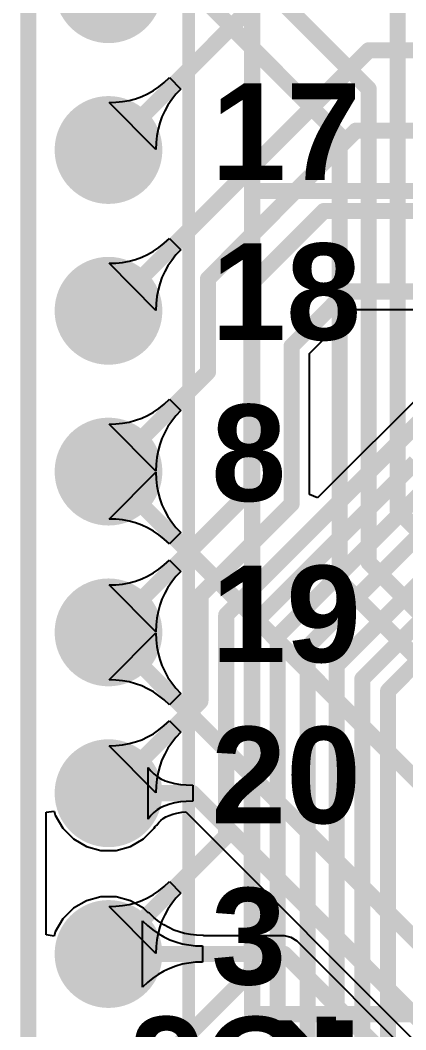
# Model space of a CAD drawing. Header units: millimetres. Extents: x 263 to 304.8, y 57.6 to 115.4.
# Drawn here: x 271.53 to 277.63, y 79.63 to 95.57 of the extents above; entities that cross this region are included whole.
import ezdxf

# ---------------------------------------------------------------- set-up
doc = ezdxf.new("R2010")
doc.units = ezdxf.units.MM
for name, color, linetype in [('BottomLayer', 5, 'Continuous'), ('BottomOverlay', 54, 'Continuous'), ('BottomSolder', 6, 'Continuous'), ('KeepOutLayer', 6, 'Continuous'), ('MultiLayer', 9, 'Continuous'), ('PadHoleLayer', 156, 'Continuous'), ('TopLayer', 1, 'Continuous'), ('TopOverlay', 2, 'Continuous'), ('TopSolder', 216, 'Continuous')]:
    doc.layers.add(name, color=color, linetype=linetype)
doc.styles.add('Arial', font='arialbd.ttf', dxfattribs={"height": 0.2})

# ---------------------------------------------------------------- blocks, each defined once
blk = doc.blocks.new('ST7789V_12P___B_3')
at = {"layer": 'BottomOverlay', "const_width": 0.254}
for points in [[(-13.002, 13.518), (15.998, 13.518)], [(-13.002, 13.518), (-13.002, -12.482)], [(0, 13.518), (0, 9.181)]]:
    blk.add_lwpolyline(points, dxfattribs=at)
at = {"layer": 'BottomOverlay', "const_width": 0.127}
for points in [[(-13.065, 13.518, 1), (-12.938, 13.518, 1)], [(-13.065, 13.518, 1), (-12.938, 13.518, 1)], [(-0.064, 13.518, 1), (0.064, 13.518, 1)]]:
    blk.add_lwpolyline(points, format="xyb", close=True, dxfattribs=at)
blk = doc.blocks.new('HDR1X22_23')
at = {"layer": 'BottomLayer'}
h = blk.add_hatch(color=5, dxfattribs=at)
edge = h.paths.add_edge_path()
edge.add_arc((20.32, 0), 0.75, 0, 360)
h = blk.add_hatch(color=5, dxfattribs=at)
edge = h.paths.add_edge_path()
edge.add_arc((22.86, 0), 0.75, 0, 360)
h = blk.add_hatch(color=5, dxfattribs=at)
edge = h.paths.add_edge_path()
edge.add_arc((25.4, 0), 0.75, 0, 360)
h = blk.add_hatch(color=5, dxfattribs=at)
edge = h.paths.add_edge_path()
edge.add_arc((27.94, 0), 0.75, 0, 360)
h = blk.add_hatch(color=5, dxfattribs=at)
edge = h.paths.add_edge_path()
edge.add_arc((30.48, 0), 0.75, 0, 360)
h = blk.add_hatch(color=5, dxfattribs=at)
edge = h.paths.add_edge_path()
edge.add_arc((33.02, 0), 0.75, 0, 360)
h = blk.add_hatch(color=5, dxfattribs=at)
edge = h.paths.add_edge_path()
edge.add_arc((35.56, 0), 0.75, 0, 360)
at = {"layer": 'BottomSolder'}
h = blk.add_hatch(color=6, dxfattribs=at)
edge = h.paths.add_edge_path()
edge.add_arc((20.32, 0), 0.852, 0, 360)
h = blk.add_hatch(color=6, dxfattribs=at)
edge = h.paths.add_edge_path()
edge.add_arc((22.86, 0), 0.852, 0, 360)
h = blk.add_hatch(color=6, dxfattribs=at)
edge = h.paths.add_edge_path()
edge.add_arc((25.4, 0), 0.852, 0, 360)
h = blk.add_hatch(color=6, dxfattribs=at)
edge = h.paths.add_edge_path()
edge.add_arc((27.94, 0), 0.852, 0, 360)
h = blk.add_hatch(color=6, dxfattribs=at)
edge = h.paths.add_edge_path()
edge.add_arc((30.48, 0), 0.852, 0, 360)
h = blk.add_hatch(color=6, dxfattribs=at)
edge = h.paths.add_edge_path()
edge.add_arc((33.02, 0), 0.852, 0, 360)
h = blk.add_hatch(color=6, dxfattribs=at)
edge = h.paths.add_edge_path()
edge.add_arc((35.56, 0), 0.852, 0, 360)
at = {"layer": 'MultiLayer'}
h = blk.add_hatch(color=9, dxfattribs=at)
edge = h.paths.add_edge_path()
edge.add_arc((20.32, 0), 0.75, 0, 360)
h = blk.add_hatch(color=9, dxfattribs=at)
edge = h.paths.add_edge_path()
edge.add_arc((22.86, 0), 0.75, 0, 360)
h = blk.add_hatch(color=9, dxfattribs=at)
edge = h.paths.add_edge_path()
edge.add_arc((25.4, 0), 0.75, 0, 360)
h = blk.add_hatch(color=9, dxfattribs=at)
edge = h.paths.add_edge_path()
edge.add_arc((27.94, 0), 0.75, 0, 360)
h = blk.add_hatch(color=9, dxfattribs=at)
edge = h.paths.add_edge_path()
edge.add_arc((30.48, 0), 0.75, 0, 360)
h = blk.add_hatch(color=9, dxfattribs=at)
edge = h.paths.add_edge_path()
edge.add_arc((33.02, 0), 0.75, 0, 360)
h = blk.add_hatch(color=9, dxfattribs=at)
edge = h.paths.add_edge_path()
edge.add_arc((35.56, 0), 0.75, 0, 360)
at = {"layer": 'PadHoleLayer'}
h = blk.add_hatch(color=156, dxfattribs=at)
edge = h.paths.add_edge_path()
edge.add_arc((20.32, 0), 0.45, 0, 360)
h = blk.add_hatch(color=156, dxfattribs=at)
edge = h.paths.add_edge_path()
edge.add_arc((22.86, 0), 0.45, 0, 360)
h = blk.add_hatch(color=156, dxfattribs=at)
edge = h.paths.add_edge_path()
edge.add_arc((25.4, 0), 0.45, 0, 360)
h = blk.add_hatch(color=156, dxfattribs=at)
edge = h.paths.add_edge_path()
edge.add_arc((27.94, 0), 0.45, 0, 360)
h = blk.add_hatch(color=156, dxfattribs=at)
edge = h.paths.add_edge_path()
edge.add_arc((30.48, 0), 0.45, 0, 360)
h = blk.add_hatch(color=156, dxfattribs=at)
edge = h.paths.add_edge_path()
edge.add_arc((33.02, 0), 0.45, 0, 360)
at = {"layer": 'TopLayer'}
h = blk.add_hatch(color=1, dxfattribs=at)
edge = h.paths.add_edge_path()
edge.add_arc((20.32, 0), 0.75, 0, 360)
h = blk.add_hatch(color=1, dxfattribs=at)
edge = h.paths.add_edge_path()
edge.add_arc((22.86, 0), 0.75, 0, 360)
h = blk.add_hatch(color=1, dxfattribs=at)
edge = h.paths.add_edge_path()
edge.add_arc((25.4, 0), 0.75, 0, 360)
h = blk.add_hatch(color=1, dxfattribs=at)
edge = h.paths.add_edge_path()
edge.add_arc((27.94, 0), 0.75, 0, 360)
h = blk.add_hatch(color=1, dxfattribs=at)
edge = h.paths.add_edge_path()
edge.add_arc((30.48, 0), 0.75, 0, 360)
h = blk.add_hatch(color=1, dxfattribs=at)
edge = h.paths.add_edge_path()
edge.add_arc((33.02, 0), 0.75, 0, 360)
h = blk.add_hatch(color=1, dxfattribs=at)
edge = h.paths.add_edge_path()
edge.add_arc((35.56, 0), 0.75, 0, 360)
at = {"layer": 'TopSolder'}
h = blk.add_hatch(color=216, dxfattribs=at)
edge = h.paths.add_edge_path()
edge.add_arc((20.32, 0), 0.852, 0, 360)
h = blk.add_hatch(color=216, dxfattribs=at)
edge = h.paths.add_edge_path()
edge.add_arc((22.86, 0), 0.852, 0, 360)
h = blk.add_hatch(color=216, dxfattribs=at)
edge = h.paths.add_edge_path()
edge.add_arc((25.4, 0), 0.852, 0, 360)
h = blk.add_hatch(color=216, dxfattribs=at)
edge = h.paths.add_edge_path()
edge.add_arc((27.94, 0), 0.852, 0, 360)
h = blk.add_hatch(color=216, dxfattribs=at)
edge = h.paths.add_edge_path()
edge.add_arc((30.48, 0), 0.852, 0, 360)
h = blk.add_hatch(color=216, dxfattribs=at)
edge = h.paths.add_edge_path()
edge.add_arc((33.02, 0), 0.852, 0, 360)
h = blk.add_hatch(color=216, dxfattribs=at)
edge = h.paths.add_edge_path()
edge.add_arc((35.56, 0), 0.852, 0, 360)
at = {"layer": 'TopOverlay', "const_width": 0.2}
for points in [[(0.635, 1.27), (54.61, 1.27)], [(-1.27, -1.27), (54.61, -1.27)]]:
    blk.add_lwpolyline(points, dxfattribs=at)

msp = doc.modelspace()

# ---------------------------------------------------------------- linework, layer by layer
at = {"layer": 'BottomLayer'}
for p, q in [((272.931, 87.693), (273.673, 88.435)), ((273.673, 88.435), (273.676, 88.325)), ((273.676, 88.325), (273.687, 88.219)), ((273.687, 88.219), (273.706, 88.115)), ((273.706, 88.115), (273.733, 88.015)), ((273.733, 88.015), (273.768, 87.918)), ((273.768, 87.918), (273.812, 87.824)), ((273.812, 87.824), (273.863, 87.733)), ((273.863, 87.733), (273.923, 87.645)), ((273.04, 87.69), (272.931, 87.693)), ((273.147, 87.679), (273.04, 87.69)), ((273.251, 87.66), (273.147, 87.679)), ((273.351, 87.633), (273.251, 87.66)), ((273.448, 87.597), (273.351, 87.633)), ((273.542, 87.554), (273.448, 87.597)), ((273.633, 87.503), (273.542, 87.554)), ((273.923, 87.645), (273.99, 87.561)), ((273.99, 87.561), (274.066, 87.48)), ((273.72, 87.443), (273.633, 87.503)), ((273.805, 87.376), (273.72, 87.443)), ((274.066, 87.48), (273.886, 87.3)), ((273.886, 87.3), (273.805, 87.376)), ((272.931, 85.153), (273.673, 85.895)), ((273.673, 85.895), (273.676, 85.785)), ((273.676, 85.785), (273.687, 85.679)), ((273.687, 85.679), (273.706, 85.575)), ((273.706, 85.575), (273.733, 85.475)), ((273.733, 85.475), (273.768, 85.378)), ((273.768, 85.378), (273.812, 85.284)), ((273.812, 85.284), (273.863, 85.193)), ((273.863, 85.193), (273.923, 85.105)), ((273.04, 85.15), (272.931, 85.153)), ((273.147, 85.139), (273.04, 85.15)), ((273.251, 85.12), (273.147, 85.139)), ((273.351, 85.093), (273.251, 85.12)), ((273.448, 85.057), (273.351, 85.093)), ((273.542, 85.014), (273.448, 85.057)), ((273.633, 84.963), (273.542, 85.014)), ((273.923, 85.105), (273.99, 85.021)), ((273.99, 85.021), (274.066, 84.94)), ((273.72, 84.903), (273.633, 84.963)), ((273.805, 84.836), (273.72, 84.903)), ((274.066, 84.94), (273.886, 84.76)), ((273.886, 84.76), (273.805, 84.836)), ((273.553, 82.955), (273.553, 83.77)), ((273.553, 83.77), (273.592, 83.717)), ((273.592, 83.717), (273.639, 83.669)), ((273.639, 83.669), (273.692, 83.627)), ((273.692, 83.627), (273.752, 83.591)), ((273.752, 83.591), (273.819, 83.56)), ((273.819, 83.56), (273.893, 83.535)), ((273.893, 83.535), (273.973, 83.515)), ((273.973, 83.515), (274.06, 83.501)), ((274.06, 83.501), (274.154, 83.493)), ((274.154, 83.493), (274.255, 83.49)), ((274.255, 83.49), (274.255, 83.236)), ((273.692, 83.098), (273.639, 83.056)), ((273.752, 83.135), (273.692, 83.098)), ((273.819, 83.166), (273.752, 83.135)), ((273.893, 83.191), (273.819, 83.166)), ((273.973, 83.211), (273.893, 83.191)), ((274.06, 83.225), (273.973, 83.211)), ((274.154, 83.233), (274.06, 83.225)), ((274.255, 83.236), (274.154, 83.233)), ((271.938, 83.062), (272.065, 83.079)), ((271.938, 81.124), (271.938, 83.062)), ((272.065, 83.079), (272.082, 83.014)), ((272.082, 83.014), (272.201, 82.809)), ((273.592, 83.009), (273.553, 82.955)), ((273.639, 83.056), (273.592, 83.009)), ((273.718, 82.901), (273.75, 82.934)), ((273.75, 82.934), (273.786, 82.963)), ((273.786, 82.963), (273.83, 82.989)), ((273.83, 82.989), (273.88, 83.012)), ((273.88, 83.012), (273.939, 83.032)), ((273.939, 83.032), (274.006, 83.049)), ((274.006, 83.049), (274.081, 83.061)), ((274.081, 83.061), (274.148, 83.067)), ((274.148, 83.067), (280.012, 77.203)), ((272.201, 82.809), (272.369, 82.641)), ((273.477, 82.641), (273.645, 82.809)), ((273.645, 82.809), (273.66, 82.835)), ((273.66, 82.835), (273.669, 82.839)), ((273.669, 82.839), (273.674, 82.85)), ((273.674, 82.85), (273.685, 82.857)), ((273.685, 82.857), (273.718, 82.901)), ((272.369, 82.641), (272.575, 82.522)), ((273.271, 82.522), (273.477, 82.641)), ((272.575, 82.522), (272.804, 82.46)), ((272.804, 82.46), (273.042, 82.46)), ((273.042, 82.46), (273.271, 82.522)), ((272.575, 81.664), (272.369, 81.545)), ((272.804, 81.725), (272.575, 81.664)), ((273.042, 81.725), (272.804, 81.725)), ((273.271, 81.664), (273.042, 81.725)), ((273.477, 81.545), (273.271, 81.664)), ((272.369, 81.545), (272.201, 81.377)), ((273.544, 81.478), (273.477, 81.545)), ((272.201, 81.377), (272.082, 81.171)), ((273.459, 80.298), (273.459, 81.348)), ((273.459, 81.348), (273.538, 81.272)), ((273.572, 81.467), (273.544, 81.478)), ((273.647, 81.396), (273.572, 81.467)), ((273.721, 81.337), (273.647, 81.396)), ((273.796, 81.285), (273.721, 81.337)), ((273.538, 81.272), (273.622, 81.205)), ((273.622, 81.205), (273.708, 81.145)), ((273.875, 81.24), (273.796, 81.285)), ((273.956, 81.202), (273.875, 81.24)), ((274.04, 81.171), (273.956, 81.202)), ((272.065, 81.107), (271.938, 81.124)), ((272.082, 81.171), (272.065, 81.107)), ((273.708, 81.145), (273.798, 81.093)), ((273.798, 81.093), (273.892, 81.049)), ((273.892, 81.049), (273.989, 81.013)), ((274.127, 81.146), (274.04, 81.171)), ((274.218, 81.129), (274.127, 81.146)), ((274.313, 81.118), (274.218, 81.129)), ((274.418, 81.115), (274.313, 81.118)), ((274.433, 81.108), (274.418, 81.115)), ((275.705, 81.108), (274.433, 81.108)), ((275.814, 81.086), (275.705, 81.108)), ((275.705, 81.108), (275.705, 81.108)), ((275.907, 81.024), (275.814, 81.086)), ((278.802, 78.129), (275.907, 81.024)), ((273.989, 81.013), (274.09, 80.986)), ((274.09, 80.986), (274.194, 80.966)), ((274.194, 80.966), (274.301, 80.954)), ((274.301, 80.954), (274.412, 80.95)), ((274.412, 80.95), (274.412, 80.696)), ((273.798, 80.553), (273.708, 80.501)), ((273.892, 80.596), (273.798, 80.553)), ((273.989, 80.632), (273.892, 80.596)), ((274.09, 80.66), (273.989, 80.632)), ((274.194, 80.68), (274.09, 80.66)), ((274.301, 80.692), (274.194, 80.68)), ((274.412, 80.696), (274.301, 80.692)), ((273.622, 80.441), (273.538, 80.373)), ((273.708, 80.501), (273.622, 80.441)), ((273.538, 80.373), (273.459, 80.298))]:
    msp.add_line(p, q, dxfattribs=at)
at = {"layer": 'BottomLayer', "const_width": 0.254}
for points in [[(272.923, 98.603), (277.038, 94.488)], [(277.495, 87.833), (277.495, 96.571)], [(274.269, 96.063), (276.581, 93.751)], [(277.038, 87.007), (277.038, 94.488)], [(276.581, 86.716), (276.581, 93.751)], [(272.923, 88.443), (282.169, 79.197)], [(277.495, 87.833), (284.073, 81.255)], [(277.038, 87.007), (281.631, 82.414)], [(276.581, 86.716), (281.102, 82.194)], [(272.923, 85.903), (277.179, 81.646)], [(272.923, 83.363), (274.255, 83.363)], [(274.255, 83.363), (280.557, 77.061)], [(277.179, 81.646), (277.179, 81.646)], [(277.179, 81.646), (281.376, 77.45)], [(272.923, 80.823), (275.705, 80.823)], [(275.705, 80.823), (278.601, 77.928)]]:
    msp.add_lwpolyline(points, dxfattribs=at)
at = {"layer": 'BottomLayer', "const_width": 0.127}
for points in [[(276.974, 94.488, 1), (277.101, 94.488, 1)], [(276.974, 94.488, 1), (277.101, 94.488, 1)], [(276.517, 93.751, 1), (276.644, 93.751, 1)], [(276.517, 93.751, 1), (276.644, 93.751, 1)], [(272.86, 88.443, 1), (272.986, 88.443, 1)], [(277.432, 87.833, 1), (277.558, 87.833, 1)], [(277.432, 87.833, 1), (277.558, 87.833, 1)], [(276.974, 87.007, 1), (277.101, 87.007, 1)], [(276.974, 87.007, 1), (277.101, 87.007, 1)], [(276.517, 86.716, 1), (276.644, 86.716, 1)], [(276.517, 86.716, 1), (276.644, 86.716, 1)], [(272.86, 85.903, 1), (272.986, 85.903, 1)], [(272.86, 83.363, 1), (272.986, 83.363, 1)], [(274.191, 83.363, 1), (274.318, 83.363, 1)], [(274.191, 83.363, 1), (274.318, 83.363, 1)], [(277.116, 81.646, 1), (277.243, 81.646, 1)], [(277.116, 81.646, 1), (277.243, 81.646, 1)], [(277.116, 81.646, 1), (277.243, 81.646, 1)], [(277.116, 81.646, 1), (277.243, 81.646, 1)], [(272.86, 80.823, 1), (272.986, 80.823, 1)], [(275.642, 80.823, 1), (275.769, 80.823, 1)], [(275.642, 80.823, 1), (275.769, 80.823, 1)]]:
    msp.add_lwpolyline(points, format="xyb", close=True, dxfattribs=at)
at = {"layer": 'KeepOutLayer', "const_width": 0.254}
msp.add_lwpolyline([(271.653, 59.238), (271.653, 115.291)], dxfattribs=at)
at = {"layer": 'TopLayer'}
for p, q in [((273.72, 94.522), (273.805, 94.59)), ((273.805, 94.59), (273.886, 94.666)), ((273.886, 94.666), (274.066, 94.486)), ((273.448, 94.368), (273.542, 94.412)), ((273.542, 94.412), (273.633, 94.463)), ((273.633, 94.463), (273.72, 94.522)), ((274.066, 94.486), (273.99, 94.405)), ((272.931, 94.273), (273.04, 94.276)), ((273.673, 93.53), (272.931, 94.273)), ((273.04, 94.276), (273.147, 94.287)), ((273.147, 94.287), (273.251, 94.306)), ((273.251, 94.306), (273.351, 94.333)), ((273.351, 94.333), (273.448, 94.368)), ((273.923, 94.32), (273.863, 94.233)), ((273.99, 94.405), (273.923, 94.32)), ((273.812, 94.142), (273.768, 94.048)), ((273.863, 94.233), (273.812, 94.142)), ((273.733, 93.951), (273.706, 93.85)), ((273.768, 94.048), (273.733, 93.951)), ((273.706, 93.85), (273.687, 93.747)), ((273.676, 93.64), (273.673, 93.53)), ((273.687, 93.747), (273.676, 93.64)), ((273.72, 91.982), (273.805, 92.05)), ((273.805, 92.05), (273.886, 92.126)), ((273.886, 92.126), (274.066, 91.946)), ((273.448, 91.828), (273.542, 91.871)), ((273.542, 91.871), (273.633, 91.923)), ((273.633, 91.923), (273.72, 91.982)), ((273.99, 91.865), (273.923, 91.78)), ((274.066, 91.946), (273.99, 91.865)), ((272.931, 91.733), (273.04, 91.736)), ((273.673, 90.99), (272.931, 91.733)), ((273.04, 91.736), (273.147, 91.747)), ((273.147, 91.747), (273.251, 91.766)), ((273.251, 91.766), (273.351, 91.793)), ((273.351, 91.793), (273.448, 91.828)), ((273.923, 91.78), (273.863, 91.693)), ((273.812, 91.602), (273.768, 91.508)), ((273.863, 91.693), (273.812, 91.602)), ((273.733, 91.411), (273.706, 91.31)), ((273.768, 91.508), (273.733, 91.411)), ((273.706, 91.31), (273.687, 91.207)), ((273.676, 91.1), (273.673, 90.99)), ((273.687, 91.207), (273.676, 91.1)), ((276.103, 90.306), (276.8, 91.003)), ((276.8, 91.003), (278.005, 91.003)), ((276.103, 88.079), (276.103, 90.306)), ((278.151, 89.947), (276.23, 88.026)), ((273.72, 89.442), (273.805, 89.51)), ((273.805, 89.51), (273.886, 89.586)), ((273.886, 89.586), (274.066, 89.406)), ((273.448, 89.288), (273.542, 89.331)), ((273.542, 89.331), (273.633, 89.383)), ((273.633, 89.383), (273.72, 89.442)), ((273.99, 89.325), (273.923, 89.24)), ((274.066, 89.406), (273.99, 89.325)), ((272.931, 89.193), (273.04, 89.196)), ((273.673, 88.45), (272.931, 89.193)), ((273.04, 89.196), (273.147, 89.207)), ((273.147, 89.207), (273.251, 89.226)), ((273.251, 89.226), (273.351, 89.253)), ((273.351, 89.253), (273.448, 89.288)), ((273.863, 89.153), (273.812, 89.062)), ((273.923, 89.24), (273.863, 89.153)), ((273.812, 89.062), (273.768, 88.968)), ((273.733, 88.871), (273.706, 88.77)), ((273.768, 88.968), (273.733, 88.871)), ((273.706, 88.77), (273.687, 88.667)), ((273.676, 88.56), (273.673, 88.45)), ((273.687, 88.667), (273.676, 88.56)), ((276.23, 88.026), (276.103, 88.079)), ((273.72, 86.902), (273.805, 86.97)), ((273.805, 86.97), (273.886, 87.046)), ((273.886, 87.046), (274.066, 86.866)), ((273.448, 86.748), (273.542, 86.791)), ((273.542, 86.791), (273.633, 86.843)), ((273.633, 86.843), (273.72, 86.902)), ((273.99, 86.785), (273.923, 86.7)), ((274.066, 86.866), (273.99, 86.785)), ((272.931, 86.653), (273.04, 86.656)), ((273.673, 85.91), (272.931, 86.653)), ((273.04, 86.656), (273.147, 86.667)), ((273.147, 86.667), (273.251, 86.686)), ((273.251, 86.686), (273.351, 86.713)), ((273.351, 86.713), (273.448, 86.748)), ((273.863, 86.613), (273.812, 86.522)), ((273.923, 86.7), (273.863, 86.613)), ((273.812, 86.522), (273.768, 86.428)), ((273.733, 86.331), (273.706, 86.23)), ((273.768, 86.428), (273.733, 86.331)), ((273.687, 86.127), (273.676, 86.02)), ((273.706, 86.23), (273.687, 86.127)), ((273.676, 86.02), (273.673, 85.91)), ((273.72, 84.362), (273.805, 84.43)), ((273.805, 84.43), (273.886, 84.506)), ((273.886, 84.506), (274.066, 84.326)), ((273.351, 84.173), (273.448, 84.208)), ((273.448, 84.208), (273.542, 84.251)), ((273.542, 84.251), (273.633, 84.303)), ((273.633, 84.303), (273.72, 84.362)), ((273.99, 84.245), (273.923, 84.16)), ((274.066, 84.326), (273.99, 84.245)), ((272.931, 84.113), (273.04, 84.116)), ((273.673, 83.37), (272.931, 84.113)), ((273.04, 84.116), (273.147, 84.127)), ((273.147, 84.127), (273.251, 84.146)), ((273.251, 84.146), (273.351, 84.173)), ((273.863, 84.073), (273.812, 83.982)), ((273.923, 84.16), (273.863, 84.073)), ((273.768, 83.888), (273.733, 83.791)), ((273.812, 83.982), (273.768, 83.888)), ((273.733, 83.791), (273.706, 83.69)), ((273.687, 83.587), (273.676, 83.48)), ((273.706, 83.69), (273.687, 83.587)), ((273.676, 83.48), (273.673, 83.37)), ((273.633, 81.763), (273.72, 81.822)), ((273.72, 81.822), (273.805, 81.89)), ((273.805, 81.89), (273.886, 81.966)), ((273.886, 81.966), (274.066, 81.786)), ((273.351, 81.633), (273.448, 81.668)), ((273.448, 81.668), (273.542, 81.711)), ((273.542, 81.711), (273.633, 81.763)), ((273.99, 81.705), (273.923, 81.62)), ((274.066, 81.786), (273.99, 81.705)), ((272.931, 81.573), (273.04, 81.576)), ((273.673, 80.83), (272.931, 81.573)), ((273.04, 81.576), (273.147, 81.587)), ((273.147, 81.587), (273.251, 81.606)), ((273.251, 81.606), (273.351, 81.633)), ((273.863, 81.533), (273.812, 81.442)), ((273.923, 81.62), (273.863, 81.533)), ((273.768, 81.348), (273.733, 81.251)), ((273.812, 81.442), (273.768, 81.348)), ((273.733, 81.251), (273.706, 81.15)), ((273.687, 81.047), (273.676, 80.94)), ((273.706, 81.15), (273.687, 81.047)), ((273.676, 80.94), (273.673, 80.83))]:
    msp.add_line(p, q, dxfattribs=at)
at = {"layer": 'TopLayer', "const_width": 0.254}
for points in [[(272.923, 93.523), (275.768, 96.368)], [(272.923, 90.983), (277.038, 95.098)], [(277.038, 95.098), (279.038, 95.098)], [(274.498, 91.491), (276.835, 93.828)], [(276.835, 93.828), (279.038, 93.828)], [(275.184, 91.415), (276.327, 92.558)], [(276.327, 92.558), (279.038, 92.558)], [(274.498, 90.018), (274.498, 91.491)], [(275.184, 88.163), (275.184, 91.415)], [(275.819, 90.424), (276.682, 91.288)], [(276.682, 91.288), (279.038, 91.288)], [(275.819, 87.932), (275.819, 90.424)], [(272.923, 88.443), (274.498, 90.018)], [(274.784, 86.177), (278.352, 89.745)], [(275.19, 86.008), (277.778, 88.596)], [(272.923, 85.903), (275.184, 88.163)], [(275.597, 85.84), (277.922, 88.165)], [(274.378, 86.491), (275.819, 87.932)], [(276.073, 85.676), (278.077, 87.681)], [(276.531, 85.38), (278.349, 87.198)], [(276.938, 85.168), (278.511, 86.741)], [(274.378, 84.817), (274.378, 86.491)], [(274.784, 82.684), (274.784, 86.177)], [(277.344, 84.978), (278.523, 86.157)], [(275.19, 80.55), (275.19, 86.008)], [(275.597, 78.417), (275.597, 85.84)], [(276.073, 77.664), (276.073, 85.676)], [(276.531, 77.548), (276.531, 85.38)], [(276.938, 77.38), (276.938, 85.168)], [(277.344, 77.212), (277.344, 84.978)], [(272.923, 83.363), (274.378, 84.817)], [(272.923, 80.823), (274.784, 82.684)], [(272.923, 78.283), (275.19, 80.55)]]:
    msp.add_lwpolyline(points, dxfattribs=at)
at = {"layer": 'TopLayer', "const_width": 0.127}
for points in [[(276.974, 95.098, 1), (277.101, 95.098, 1)], [(276.974, 95.098, 1), (277.101, 95.098, 1)], [(276.771, 93.828, 1), (276.898, 93.828, 1)], [(276.771, 93.828, 1), (276.898, 93.828, 1)], [(272.86, 93.523, 1), (272.986, 93.523, 1)], [(276.263, 92.558, 1), (276.39, 92.558, 1)], [(276.263, 92.558, 1), (276.39, 92.558, 1)], [(274.434, 91.491, 1), (274.561, 91.491, 1)], [(274.434, 91.491, 1), (274.561, 91.491, 1)], [(275.12, 91.415, 1), (275.247, 91.415, 1)], [(275.12, 91.415, 1), (275.247, 91.415, 1)], [(276.619, 91.288, 1), (276.746, 91.288, 1)], [(276.619, 91.288, 1), (276.746, 91.288, 1)], [(272.86, 90.983, 1), (272.986, 90.983, 1)], [(275.755, 90.424, 1), (275.882, 90.424, 1)], [(275.755, 90.424, 1), (275.882, 90.424, 1)], [(274.434, 90.018, 1), (274.561, 90.018, 1)], [(274.434, 90.018, 1), (274.561, 90.018, 1)], [(272.86, 88.443, 1), (272.986, 88.443, 1)], [(275.12, 88.163, 1), (275.247, 88.163, 1)], [(275.12, 88.163, 1), (275.247, 88.163, 1)], [(275.755, 87.932, 1), (275.882, 87.932, 1)], [(275.755, 87.932, 1), (275.882, 87.932, 1)], [(274.314, 86.491, 1), (274.441, 86.491, 1)], [(274.314, 86.491, 1), (274.441, 86.491, 1)], [(274.721, 86.177, 1), (274.848, 86.177, 1)], [(274.721, 86.177, 1), (274.848, 86.177, 1)], [(275.127, 86.008, 1), (275.254, 86.008, 1)], [(275.127, 86.008, 1), (275.254, 86.008, 1)], [(272.86, 85.903, 1), (272.986, 85.903, 1)], [(275.533, 85.84, 1), (275.66, 85.84, 1)], [(275.533, 85.84, 1), (275.66, 85.84, 1)], [(276.009, 85.676, 1), (276.136, 85.676, 1)], [(276.009, 85.676, 1), (276.136, 85.676, 1)], [(276.468, 85.38, 1), (276.595, 85.38, 1)], [(276.468, 85.38, 1), (276.595, 85.38, 1)], [(276.874, 85.168, 1), (277.001, 85.168, 1)], [(276.874, 85.168, 1), (277.001, 85.168, 1)], [(277.281, 84.978, 1), (277.408, 84.978, 1)], [(277.281, 84.978, 1), (277.408, 84.978, 1)], [(274.314, 84.817, 1), (274.441, 84.817, 1)], [(274.314, 84.817, 1), (274.441, 84.817, 1)], [(272.86, 83.363, 1), (272.986, 83.363, 1)], [(274.721, 82.684, 1), (274.848, 82.684, 1)], [(274.721, 82.684, 1), (274.848, 82.684, 1)], [(272.86, 80.823, 1), (272.986, 80.823, 1)], [(275.127, 80.55, 1), (275.254, 80.55, 1)], [(275.127, 80.55, 1), (275.254, 80.55, 1)]]:
    msp.add_lwpolyline(points, format="xyb", close=True, dxfattribs=at)

# ---------------------------------------------------------------- block references
at = {"rotation": 90}
for name, p in [('HDR1X22_23', (272.923, 60.503)), ('ST7789V_12P___B_3', (288.713, 92.875))]:
    msp.add_blockref(name, p, dxfattribs=at)

# ---------------------------------------------------------------- texts
at = {"layer": 'BottomOverlay', "style": 'Arial', "text_generation_flag": 2}
for s, p in [('IO3', (276.665, 78.307)), ('SD_CLK', (283.906, 78.253))]:
    msp.add_text(s, height=1.524, dxfattribs=at).set_placement(p)
at = {"layer": 'TopOverlay', "style": 'Arial'}
for s, p in [('17', (274.549, 93.05)), ('18', (274.549, 90.523)), ('8', (274.549, 87.978)), ('19', (274.549, 85.433)), ('20', (274.549, 82.888)), ('3', (274.549, 80.343))]:
    msp.add_text(s, height=1.524, rotation=360, dxfattribs=at).set_placement(p)

doc.saveas('drawing.dxf')
